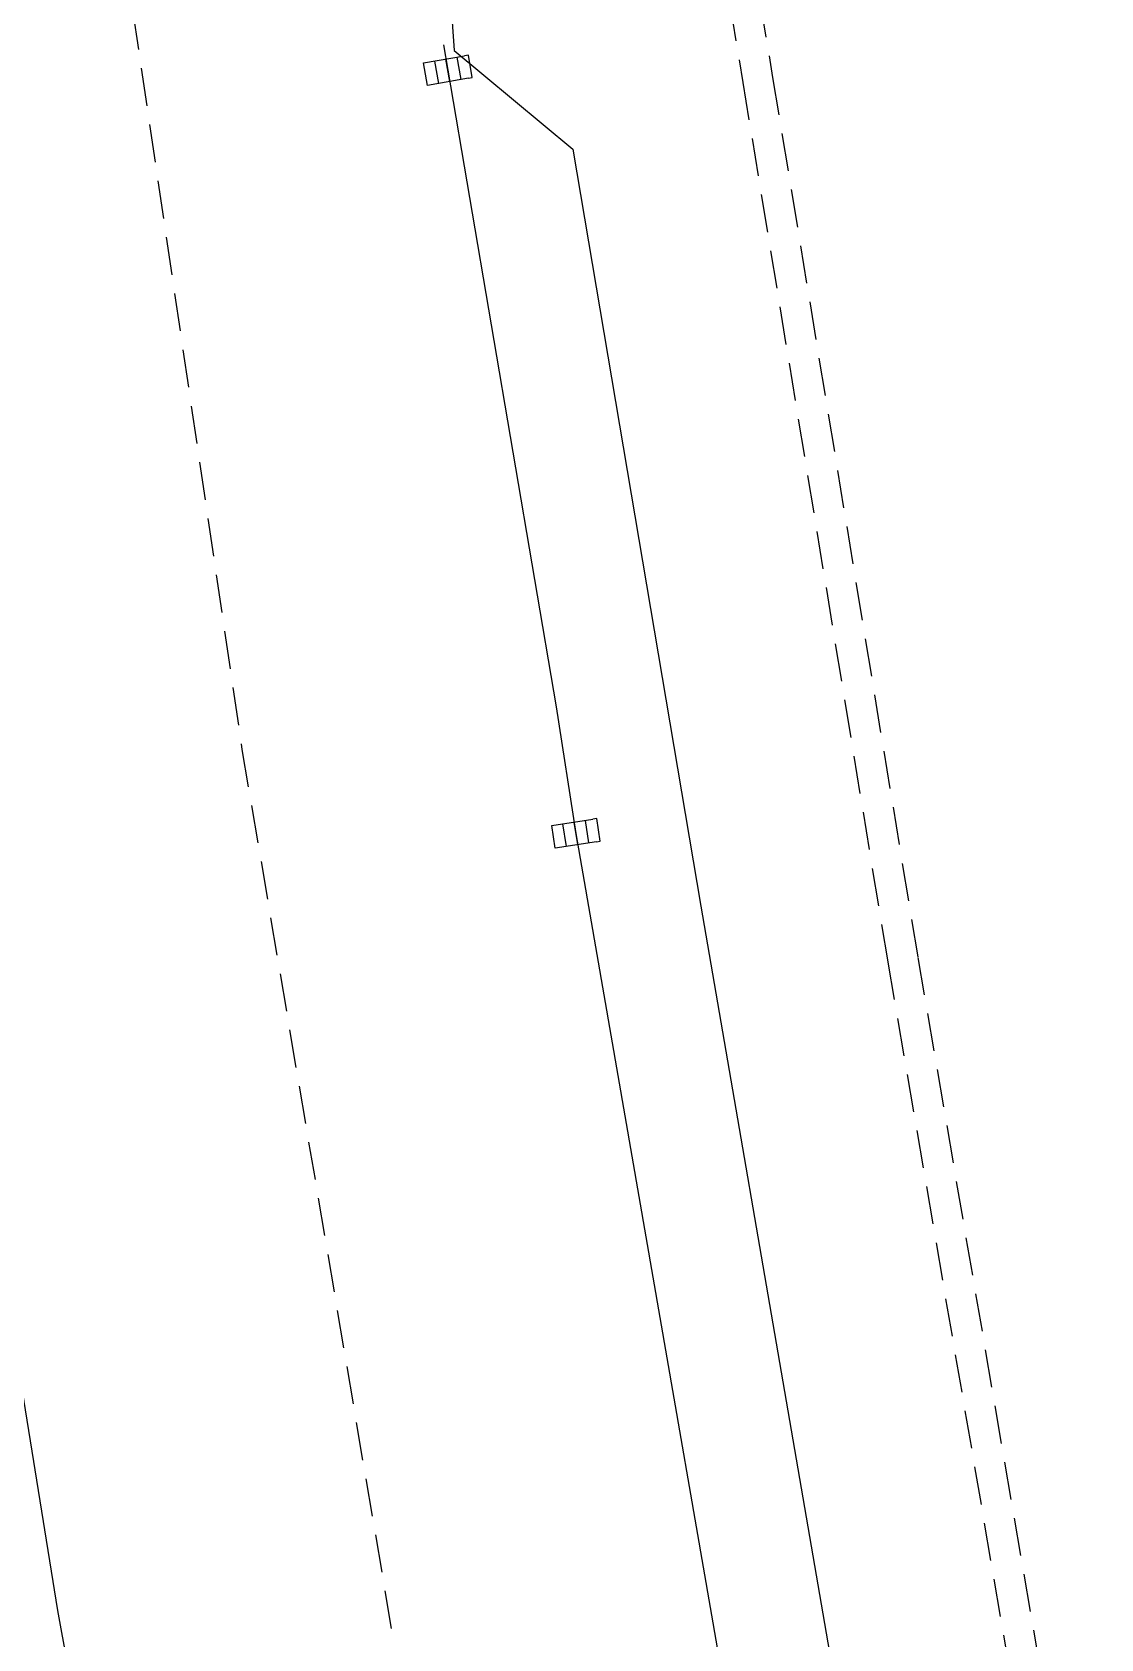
# Model space of a CAD drawing. Header units: millimetres. Extents: x 134000 to 135001, y 143000 to 144000.
# Drawn here: x 134070.49 to 134084.58, y 143942.77 to 143963.95 of the extents above; entities that cross this region are included whole.
import ezdxf

# ---------------------------------------------------------------- set-up
doc = ezdxf.new("R2010")
doc.units = ezdxf.units.MM
doc.linetypes.add('DASHED', pattern=[0.75, 0.5, -0.25])
doc.layers.get('0').update_dxf_attribs({"linetype": 'CONTINUOUS'})
for name, color, linetype in [('W0001', 6, 'DASHED'), ('W0008', 7, 'CONTINUOUS'), ('W0112', 1, 'DASHED'), ('w0400', 7, 'CONTINUOUS')]:
    doc.layers.add(name, color=color, linetype=linetype)

# ---------------------------------------------------------------- blocks, each defined once
blk = doc.blocks.new('T400')
at = {"color": 0, "linetype": 'ByBlock', "lineweight": -2}
for p, q in [((-0.15, -0.25), (-0.15, 0.3)), ((-0.15, 0.3), (0.15, 0.3)), ((0.15, 0.3), (0.15, -0.25)), ((-0.15, 0.15), (0.15, 0.15)), ((-0.15, 0), (0.15, 0)), ((-0.15, -0.15), (0.15, -0.15)), ((-0.15, -0.25), (-0.15, -0.3)), ((-0.15, -0.3), (0.15, -0.3)), ((0.15, -0.3), (0.15, -0.25))]:
    blk.add_line(p, q, dxfattribs=at)

msp = doc.modelspace()

# ---------------------------------------------------------------- linework, layer by layer
at = {"layer": 'W0001'}
msp.add_lwpolyline([(134078.184, 143996.609), (134071.782, 143983.184), (134071.072, 143974.466), (134071.704, 143964.958), (134073.252, 143954.496), (134076.231, 143936.956)], dxfattribs=at)
at = {"layer": 'W0008'}
for points in [[(134066.309, 143986.032), (134065.811, 143984.092), (134065.339, 143981.621), (134065.289, 143979.862), (134065.527, 143977.721), (134065.944, 143975.005), (134066.562, 143970.622), (134068.379, 143958.663), (134069.841, 143949.203), (134070.819, 143943.149), (134071.821, 143937.654), (134072.023, 143936.573)], [(134078.139, 143983.234), (134077.503, 143981.306), (134076.885, 143978.73), (134076.402, 143975.819), (134075.997, 143972.032), (134075.842, 143968.342), (134075.939, 143965.275), (134076.051, 143963.709), (134077.614, 143962.407), (134079.301, 143952.431), (134081.881, 143937.469)], [(134075.908, 143963.782), (134075.967, 143963.449), (134077.394, 143955.058), (134077.655, 143953.39), (134080.439, 143937.338)]]:
    msp.add_lwpolyline(points, dxfattribs=at)
at = {"layer": 'W0112'}
for points in [[(134079.927, 143981.85), (134079.638, 143981.834), (134079.337, 143981.461), (134078.988, 143980.641), (134078.534, 143978.981), (134078.25, 143977.463), (134078.029, 143975.673), (134078.061, 143974.518), (134078.075, 143974.584), (134078.207, 143973.206), (134079.854, 143963.289), (134081.766, 143951.691), (134084.176, 143937.677)], [(134079.927, 143981.85), (134079.948, 143981.45), (134079.837, 143981.444), (134079.683, 143981.253), (134079.367, 143980.509), (134078.924, 143978.892), (134078.645, 143977.402), (134078.43, 143975.654), (134078.453, 143974.837), (134078.604, 143973.257), (134080.248, 143963.355), (134082.161, 143951.756), (134084.575, 143937.713)]]:
    msp.add_lwpolyline(points, dxfattribs=at)

# ---------------------------------------------------------------- block references
at = {"layer": 'w0400'}
for p, rotation in [((134075.967, 143963.449), 100.0702656938918), ((134077.655, 143953.39), 98.91166578658985)]:
    msp.add_blockref('T400', p, dxfattribs=dict(at, rotation=rotation))

doc.saveas('drawing.dxf')
